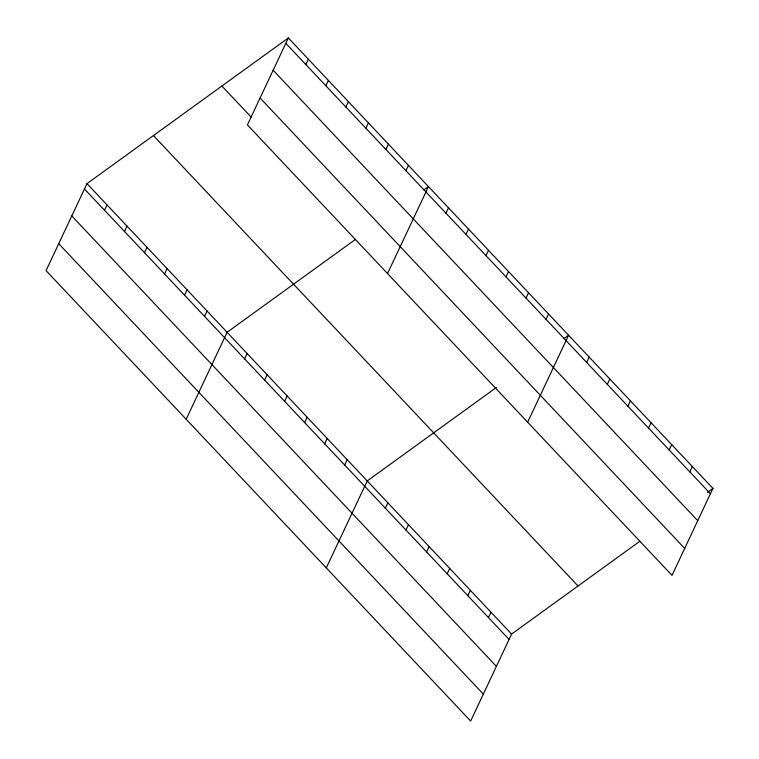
<?xml version="1.0" encoding="UTF-8"?>
<svg xmlns="http://www.w3.org/2000/svg" width="759" height="759" viewBox="0 0 759 759"><rect width="100%" height="100%" fill="white"/><g stroke="black" fill="none" stroke-linecap="round" stroke-linejoin="round"><path stroke-width="1.14" d="M288.335 37.95L247.406 124.922L672.019 575.36L712.938 488.379L288.335 37.95L86.981 183.64L46.062 270.621L470.665 721.05L511.594 634.078L639.837 541.281M104.486 210.234L107 204.883M124.495 231.467L127.019 226.116M144.514 252.7L147.037 247.349M164.532 273.933L167.056 268.582M184.551 295.175L187.075 289.815M305.83 64.543L308.353 59.183M204.569 316.408L207.084 311.048M325.848 85.776L328.372 80.416M186.183 419.262L227.102 332.29L355.354 239.483M345.867 107.01L348.39 101.659M244.607 358.874L247.121 353.523M365.885 128.243L368.4 122.892M264.616 380.107L267.14 374.756M385.904 149.476L388.418 144.125M284.634 401.34L287.158 395.989M405.923 170.709L408.437 165.358M304.653 422.583L307.177 417.222M387.526 273.563L428.456 186.591L423.845 189.93M324.672 443.816L327.195 438.455M445.95 213.184L448.474 207.824M344.69 465.049L347.205 459.698M465.969 234.417L468.493 229.066M326.294 567.903L367.223 480.931L496.424 387.441M485.988 255.65L488.511 250.299M385.335 508.16L387.849 502.809M506.006 276.883L508.521 271.532M405.951 530.038L408.475 524.687M526.025 298.116L528.539 292.765M426.577 551.916L429.101 546.565M546.044 319.359L548.558 313.998M447.203 573.795L449.717 568.444M527.647 422.213L568.576 335.231L563.965 338.571M467.829 595.673L470.343 590.322M586.679 362.47L589.202 357.109M488.445 617.551L490.969 612.2M607.304 384.348L609.828 378.988M627.93 406.226L630.444 400.866M648.556 428.104L651.07 422.744M669.172 449.983L671.696 444.622M689.798 471.861L692.322 466.5M707.407 492.392L712.938 488.379M285.811 43.301L710.424 493.739M273.136 70.236L697.749 520.674M260.081 97.987L684.694 548.425M221.884 86.033L251.514 117.455M153.432 135.567L578.035 585.995M86.981 183.64L511.594 634.078M84.467 189L509.071 639.429M71.792 215.935L496.395 666.364M58.728 243.686L483.341 694.115"/></g></svg>
